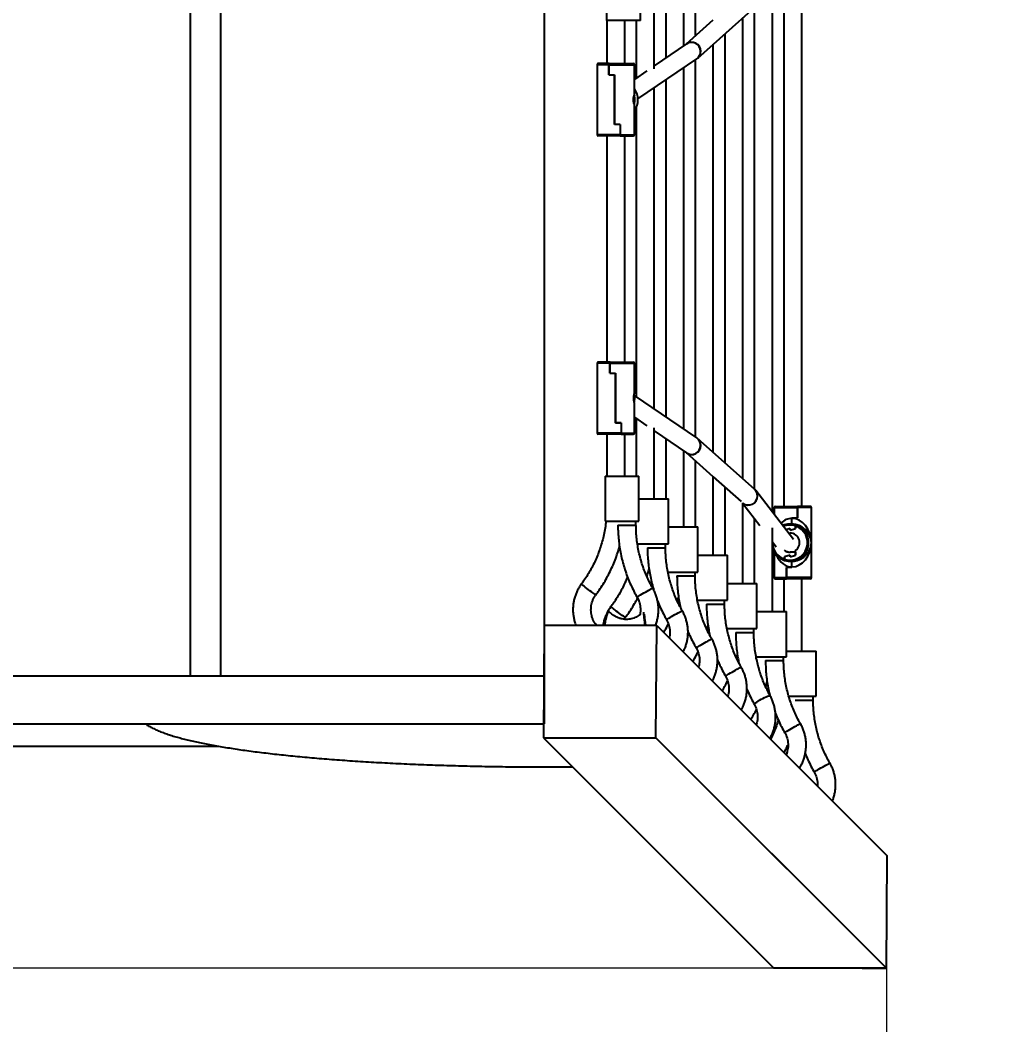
# Model space of a CAD drawing. Header units: millimetres. Extents: x -3745 to 3119, y -2775 to 2243.
# Drawn here: x 852 to 1718, y -583 to 307 of the extents above; entities that cross this region are included whole.
import ezdxf

# ---------------------------------------------------------------- set-up
doc = ezdxf.new("R2010")
doc.units = ezdxf.units.MM
for name, color, linetype in [('DIKOM_ОБЪЕКТ', 7, 'Continuous'), ('DIKOM_РАЗМЕР_ЗОНА', 7, 'Continuous'), ('DIKOM_РАЗМЕР_ОБЪЕКТА', 7, 'Continuous')]:
    doc.layers.add(name, color=color, linetype=linetype)
doc.styles.add('style1', font='arial.ttf', dxfattribs={"width": 0.8})
doc.dimstyles.new('1-50', dxfattribs={"dimtxt": 300, "dimasz": 200, "dimexe": 100, "dimexo": 0, "dimgap": 100, "dimtad": 1, "dimdec": 0, "dimtxsty": 'style1', "dimcen": 0, "dimclrd": 7, "dimclre": 7, "dimadec": 1, "dimazin": 2, "dimtfac": 1, "dimtdec": 0, "dimtmove": 0, "dimatfit": 3, "dimfxl": 0, "dimlwd": 25, "dimlwe": 18, "dimarcsym": 0})

# ---------------------------------------------------------------- blocks, each defined once
blk = doc.blocks.new('*D0')
at = {"layer": 'Defpoints', "color": 0, "transparency": 16777216}
for p in [(1618.86, 742.63), (-1732.28, -532.63), (1618.86, -532.63)]:
    blk.add_point(p, dxfattribs=at)
at = {"layer": 'DIKOM_РАЗМЕР_ОБЪЕКТА', "color": 7, "lineweight": 18, "transparency": 16777216}
for p, q in [((1618.86, 742.63), (-1832.28, 742.63)), ((1618.86, -532.63), (-1832.28, -532.63))]:
    blk.add_line(p, q, dxfattribs=at)
at = {"layer": 'DIKOM_РАЗМЕР_ОБЪЕКТА', "color": 7, "lineweight": 25, "transparency": 16777216}
blk.add_line((-1732.28, 542.63), (-1732.28, -332.63), dxfattribs=at)
at = {"layer": 'DIKOM_РАЗМЕР_ОБЪЕКТА', "color": 7, "transparency": 16777216}
for points in [[(-1765.61, 542.63), (-1698.95, 542.63), (-1732.28, 742.63)], [(-1765.61, -332.63), (-1698.95, -332.63), (-1732.28, -532.63)]]:
    blk.add_solid(points, dxfattribs=at)
at = {"layer": 'DIKOM_РАЗМЕР_ОБЪЕКТА', "color": 0, "transparency": 16777216, "insert": (-1985.55, 105), "char_height": 300, "attachment_point": 5, "rotation": 90, "style": 'style1'}
blk.add_mtext('1300', dxfattribs=at)
blk = doc.blocks.new('*D1')
at = {"layer": 'Defpoints', "color": 0, "transparency": 16777216}
for p in [(-1387.71, -532.63), (1618.86, -532.63), (1618.86, -1022.48)]:
    blk.add_point(p, dxfattribs=at)
at = {"layer": 'DIKOM_РАЗМЕР_ОБЪЕКТА', "color": 7, "lineweight": 18, "transparency": 16777216}
for p, q in [((-1387.71, -532.63), (-1387.71, -1122.48)), ((1618.86, -532.63), (1618.86, -1122.48))]:
    blk.add_line(p, q, dxfattribs=at)
at = {"layer": 'DIKOM_РАЗМЕР_ОБЪЕКТА', "color": 7, "lineweight": 25, "transparency": 16777216}
blk.add_line((-1187.71, -1022.48), (1418.86, -1022.48), dxfattribs=at)
at = {"layer": 'DIKOM_РАЗМЕР_ОБЪЕКТА', "color": 7, "transparency": 16777216}
for points in [[(-1187.71, -989.15), (-1187.71, -1055.82), (-1387.71, -1022.48)], [(1418.86, -989.15), (1418.86, -1055.82), (1618.86, -1022.48)]]:
    blk.add_solid(points, dxfattribs=at)
at = {"layer": 'DIKOM_РАЗМЕР_ОБЪЕКТА', "color": 0, "transparency": 16777216, "insert": (149.98, -769.21), "char_height": 300, "attachment_point": 5, "style": 'style1'}
blk.add_mtext('3000', dxfattribs=at)
blk = doc.blocks.new('*D3')
at = {"layer": 'Defpoints', "color": 0, "transparency": 16777216}
for p in [(1717.59, 2243.39), (-3295.28, -2032.63), (1717.59, -2032.63)]:
    blk.add_point(p, dxfattribs=at)
at = {"layer": 'DIKOM_РАЗМЕР_ЗОНА', "color": 7, "lineweight": 18, "transparency": 16777216}
for p, q in [((1717.59, 2243.39), (-3395.28, 2243.39)), ((1717.59, -2032.63), (-3395.28, -2032.63))]:
    blk.add_line(p, q, dxfattribs=at)
at = {"layer": 'DIKOM_РАЗМЕР_ЗОНА', "color": 7, "lineweight": 25, "transparency": 16777216}
blk.add_line((-3295.28, 2043.39), (-3295.28, -1832.63), dxfattribs=at)
at = {"layer": 'DIKOM_РАЗМЕР_ЗОНА', "color": 7, "transparency": 16777216}
for points in [[(-3328.61, 2043.39), (-3261.95, 2043.39), (-3295.28, 2243.39)], [(-3328.61, -1832.63), (-3261.95, -1832.63), (-3295.28, -2032.63)]]:
    blk.add_solid(points, dxfattribs=at)
at = {"layer": 'DIKOM_РАЗМЕР_ЗОНА', "color": 0, "transparency": 16777216, "insert": (-3548.55, 105.38), "char_height": 300, "attachment_point": 5, "rotation": 90, "style": 'style1'}
blk.add_mtext('4300', dxfattribs=at)

msp = doc.modelspace()

# ---------------------------------------------------------------- linework, layer by layer
at = {"layer": 'DIKOM_ОБЪЕКТ'}
for p, q in [((1002.5, 484), (1002.5, -274)), ((1029.4, -274), (1029.4, 484)), ((1315.95, 484), (1315.95, -274)), ((1315.95, 438.97), (1315.95, -228.97)), ((1439.47, 284.47), (1439.47, 351.72)), ((1449.61, 351.72), (1449.61, 293.08)), ((1371.11, 339.34), (1371.11, 306.72)), ((1401.11, 306.72), (1401.11, 346.72)), ((1517.91, -128.73), (1517.91, 338.73)), ((1528.05, 333.63), (1528.05, -123.64)), ((1544.05, -123.64), (1544.05, 333.63)), ((1413.32, 264.08), (1413.32, 326.72)), ((1423.47, 326.72), (1423.47, 273.58)), ((1451.83, 273.62), (1502.01, 318.36)), ((1501.91, 318.26), (1501.91, -108.26)), ((1401.11, 306.72), (1371.11, 306.72)), ((1371.17, 306.72), (1371.17, 268.68)), ((1387.17, 268.68), (1387.17, 306.72)), ((1397.32, 306.72), (1397.32, 255.77)), ((1465.3, 307.06), (1441.53, 285.87)), ((1491.76, -99.21), (1491.76, 309.21)), ((1475.76, 294.95), (1475.76, -84.95)), ((1441.9, 286.13), (1413.32, 266.67)), ((1465.61, -75.91), (1465.61, 285.91)), ((1362.67, 267.68), (1362.67, 205.68)), ((1373.19, 267.68), (1362.67, 267.68)), ((1373.25, 268.68), (1363.67, 268.68)), ((1373.19, 258.68), (1373.19, 267.68)), ((1373.35, 268.68), (1373.25, 268.68)), ((1373.28, 258.78), (1373.28, 267.68)), ((1373.28, 267.68), (1395.67, 267.68)), ((1373.35, 268.68), (1394.67, 268.68)), ((1395.67, 240.51), (1395.67, 267.68)), ((1398.82, 237.44), (1450.91, 272.9)), ((1449.61, 272.02), (1449.61, -62.02)), ((1450.91, 272.9), (1451.83, 273.62)), ((1373.19, 258.68), (1378.13, 258.68)), ((1373.28, 258.78), (1378.13, 258.78)), ((1373.39, 258.68), (1373.39, 258.78)), ((1378.13, 214.68), (1378.13, 258.78)), ((1378.13, 258.68), (1378.13, 214.58)), ((1406.7, 262.16), (1395.67, 254.65)), ((1439.47, -55.11), (1439.47, 265.11)), ((1423.47, 254.22), (1423.47, -44.22)), ((1413.32, -37.31), (1413.32, 247.31)), ((1395.66, 239.12), (1395.61, 239.86)), ((1395.61, 233.51), (1395.66, 234.25)), ((1395.67, 205.68), (1395.67, 232.83)), ((1397.32, 229.77), (1397.32, -26.42)), ((1383.17, 214.68), (1378.13, 214.68)), ((1383.07, 214.58), (1378.13, 214.58)), ((1378.38, 214.68), (1378.38, 214.58)), ((1378.48, 214.68), (1378.48, 214.58)), ((1383.07, 214.58), (1383.07, 205.68)), ((1383.07, 214.58), (1383.17, 214.58)), ((1383.17, 214.68), (1383.17, 205.68)), ((1383.07, 205.68), (1362.67, 205.68)), ((1383.17, 205.68), (1395.67, 205.68)), ((1383.13, 204.68), (1363.67, 204.68)), ((1371.17, 204.68), (1371.17, 4.34)), ((1383.13, 204.68), (1383.23, 204.68)), ((1383.23, 204.68), (1394.67, 204.68)), ((1387.17, 4.34), (1387.17, 204.68)), ((1362.67, 3.34), (1362.67, -58.66)), ((1374.06, 3.34), (1362.67, 3.34)), ((1374.07, 4.34), (1363.67, 4.34)), ((1374.06, -5.66), (1374.06, 3.34)), ((1374.09, 4.34), (1374.07, 4.34)), ((1374.09, -5.66), (1374.09, 4.34)), ((1374.17, 4.34), (1374.09, 4.34)), ((1374.16, -5.56), (1374.16, 3.34)), ((1374.16, 3.34), (1395.67, 3.34)), ((1374.17, 4.34), (1394.67, 4.34)), ((1395.67, -23.72), (1395.67, 3.34)), ((1374.06, -5.66), (1379.06, -5.66)), ((1374.16, -5.56), (1379.06, -5.56)), ((1379.06, -49.66), (1379.06, -5.56)), ((1379.06, -5.66), (1379.06, -49.76)), ((1395.51, -25.23), (1395.51, -24.49)), ((1450.91, -62.9), (1395.87, -25.43)), ((1395.51, -30.84), (1395.51, -30.1)), ((1395.67, -58.66), (1395.67, -31.65)), ((1384.06, -49.66), (1379.06, -49.66)), ((1383.96, -49.76), (1379.06, -49.76)), ((1379.09, -49.66), (1379.09, -49.76)), ((1379.1, -49.66), (1379.1, -49.76)), ((1383.96, -49.76), (1383.96, -58.66)), ((1383.96, -49.76), (1383.99, -49.76)), ((1384.06, -49.66), (1384.06, -58.66)), ((1395.67, -44.65), (1406.7, -52.16)), ((1397.32, -45.77), (1397.32, -96.72)), ((1383.96, -58.66), (1362.67, -58.66)), ((1383.97, -59.66), (1363.67, -59.66)), ((1371.17, -59.66), (1371.17, -96.72)), ((1383.97, -59.66), (1383.99, -59.66)), ((1383.99, -59.66), (1384.07, -59.66)), ((1384.06, -58.66), (1395.67, -58.66)), ((1384.07, -59.66), (1394.67, -59.66)), ((1387.17, -96.72), (1387.17, -59.66)), ((1413.32, -116.72), (1413.32, -54.08)), ((1413.32, -56.67), (1441.9, -76.13)), ((1423.47, -63.58), (1423.47, -116.72)), ((1451.83, -63.62), (1450.91, -62.9)), ((1502.01, -108.36), (1451.83, -63.62)), ((1439.47, -141.72), (1439.47, -74.47)), ((1441.53, -75.87), (1465.3, -97.06)), ((1449.61, -83.08), (1449.61, -141.72)), ((1369.71, -96.72), (1369.71, -136.72)), ((1369.71, -96.72), (1399.71, -96.72)), ((1399.71, -136.72), (1399.71, -96.72)), ((1465.61, -166.72), (1465.61, -97.34)), ((1465.61, -97.34), (1490.3, -119.35)), ((1475.76, -106.39), (1475.76, -166.72)), ((1536.46, -152.81), (1503.1, -109.52)), ((1399.71, -116.72), (1425.86, -116.72)), ((1425.86, -156.72), (1425.86, -116.72)), ((1491.76, -191.72), (1491.76, -120.5)), ((1491.76, -121.02), (1506.65, -140.34)), ((1520.55, -123.64), (1540.22, -123.64)), ((1540.32, -123.64), (1540.22, -123.64)), ((1551.55, -123.64), (1540.32, -123.64)), ((1519.55, -124.64), (1519.55, -130.87)), ((1519.55, -124.64), (1540.17, -124.64)), ((1540.17, -124.64), (1540.17, -133.54)), ((1540.27, -133.64), (1540.27, -124.64)), ((1552.55, -124.64), (1540.27, -124.64)), ((1552.55, -186.64), (1552.55, -124.64)), ((1369.71, -136.72), (1399.71, -136.72)), ((1381.13, -140.17), (1397.13, -140.17)), ((1397.13, -140.17), (1397.13, -136.72)), ((1425.86, -141.72), (1452, -141.72)), ((1452, -181.72), (1452, -141.72)), ((1501.91, -134.18), (1501.91, -191.72)), ((1534.01, -139.14), (1533.57, -139.14)), ((1534.5, -139.14), (1534.01, -139.14)), ((1534.51, -139.14), (1534.01, -139.14)), ((1534.98, -139.14), (1534.51, -139.14)), ((1534.99, -139.14), (1534.98, -139.14)), ((1535.24, -134.14), (1535.24, -133.54)), ((1535.24, -133.54), (1540.17, -133.54)), ((1535.24, -133.64), (1540.27, -133.64)), ((1535.24, -133.64), (1535.24, -134.14)), ((1535.44, -133.64), (1535.44, -133.54)), ((1535.51, -133.64), (1535.51, -133.54)), ((1538.41, -140.93), (1538.41, -143.17)), ((1538.9, -139.88), (1538.46, -139.88)), ((1538.51, -143.14), (1538.51, -140.96)), ((1538.56, -139.91), (1539, -139.91)), ((1538.9, -139.88), (1538.9, -139.91)), ((1540.27, -133.54), (1540.17, -133.54)), ((1517.91, -216.72), (1517.91, -142.66)), ((1533.52, -143.14), (1529.85, -144.24)), ((1532.09, -147.14), (1533.52, -147.14)), ((1533.52, -144.64), (1533.52, -143.14)), ((1533.52, -144.64), (1538.51, -143.14)), ((1533.52, -144.64), (1538.41, -143.17)), ((1398.31, -156.72), (1425.86, -156.72)), ((1407.28, -160.17), (1423.28, -160.17)), ((1423.28, -160.17), (1423.28, -156.72)), ((1517.91, -154.95), (1521.32, -159.38)), ((1452, -166.72), (1478.13, -166.72)), ((1478.13, -206.72), (1478.13, -166.72)), ((1519.55, -164.32), (1519.55, -186.64)), ((1533.52, -166.64), (1528.52, -168.14)), ((1528.52, -168.14), (1528.52, -170.31)), ((1528.62, -168.14), (1528.52, -168.14)), ((1533.52, -166.64), (1528.62, -168.11)), ((1528.62, -170.34), (1528.62, -168.11)), ((1538.41, -164.14), (1533.52, -164.14)), ((1533.52, -168.14), (1533.52, -166.64)), ((1533.52, -168.14), (1538.51, -166.64)), ((1533.52, -168.14), (1538.41, -166.67)), ((1538.41, -164.14), (1538.41, -166.67)), ((1538.51, -164.14), (1538.41, -164.14)), ((1538.51, -166.64), (1538.51, -162.51)), ((1528.57, -171.36), (1528.68, -171.36)), ((1535.24, -177.64), (1530.29, -177.64)), ((1530.29, -177.64), (1530.29, -186.64)), ((1530.38, -186.64), (1530.38, -177.74)), ((1535.24, -177.74), (1530.38, -177.74)), ((1530.44, -177.64), (1530.44, -177.74)), ((1533.57, -172.14), (1534.01, -172.14)), ((1534.51, -172.14), (1534.01, -172.14)), ((1534.5, -172.14), (1534.01, -172.14)), ((1534.51, -172.14), (1534.98, -172.14)), ((1534.99, -172.14), (1534.98, -172.14)), ((1535.24, -177.64), (1535.24, -177.14)), ((1535.24, -177.14), (1535.24, -177.74)), ((1539.26, -171.43), (1539.26, -171.44)), ((1539.26, -171.44), (1539.73, -171.44)), ((1539.99, -171.36), (1539.5, -171.36)), ((1539.73, -171.36), (1539.73, -171.44)), ((1425.26, -181.72), (1452, -181.72)), ((1433.43, -185.17), (1449.43, -185.17)), ((1449.43, -185.17), (1449.43, -181.72)), ((1519.55, -186.64), (1530.29, -186.64)), ((1552.55, -186.64), (1530.38, -186.64)), ((1478.13, -191.72), (1504.14, -191.72)), ((1504.14, -231.72), (1504.14, -191.72)), ((1520.55, -187.64), (1530.34, -187.64)), ((1528.05, -187.64), (1528.05, -216.72)), ((1530.34, -187.64), (1530.44, -187.64)), ((1551.55, -187.64), (1530.44, -187.64)), ((1544.05, -251.72), (1544.05, -187.64)), ((1433.8, -207.61), (1434.86, -204.06)), ((1416.7, -208.37), (1416.52, -208.84)), ((1451.41, -206.72), (1478.13, -206.72)), ((1459.55, -210.17), (1475.55, -210.17)), ((1475.55, -210.17), (1475.55, -206.72)), ((1504.14, -216.72), (1530.44, -216.72)), ((1530.44, -256.72), (1530.44, -216.72)), ((1315.95, -228.97), (1315.19, -328.59)), ((1415.57, -228.97), (1315.95, -228.97)), ((1404.85, -225.16), (1405.08, -225.38)), ((1414.81, -328.59), (1415.57, -228.97)), ((1415.57, -228.97), (1619.61, -433.01)), ((1459.95, -232.63), (1461, -229.15)), ((1477.61, -231.72), (1504.14, -231.72)), ((1485.44, -235.17), (1501.44, -235.17)), ((1501.44, -235.17), (1501.44, -231.72)), ((1486.16, -257.89), (1486.98, -255.07)), ((1503.36, -256.72), (1530.44, -256.72)), ((1527.87, -260.17), (1527.87, -256.72)), ((1530.44, -251.72), (1556.59, -251.72)), ((1556.59, -291.72), (1556.59, -251.72)), ((1511.87, -260.17), (1527.87, -260.17)), ((1029.4, -274), (729.4, -274)), ((1315.95, -274), (1029.4, -274)), ((1315.95, -274), (1315.95, -316)), ((1511.99, -283.42), (1513.3, -279.06)), ((1532.32, -291.72), (1556.59, -291.72)), ((1554.01, -295.17), (1554.01, -291.72)), ((1538.01, -295.17), (1554.01, -295.17)), ((-1084.05, -316), (1315.95, -316)), ((1315.19, -328.59), (1414.81, -328.59)), ((1315.19, -328.59), (1361.24, -374.63)), ((1315.19, -328.59), (1519.24, -532.63)), ((1414.81, -328.59), (1618.86, -532.63)), ((-795.87, -336), (1027.77, -336)), ((1286.41, -354.14), (1340.75, -354.14)), ((1464.84, -378.61), (1597.27, -511.04)), ((1618.86, -532.63), (1619.61, -433.01)), ((1597.27, -511.04), (1597.45, -511.42)), ((1618.86, -532.63), (1519.24, -532.63)), ((1597.34, -532.63), (1618.86, -532.63))]:
    msp.add_line(p, q, dxfattribs=at)
at = {"layer": 'DIKOM_ОБЪЕКТ', "flags": 128}
for points in [[(1361.67, -201.79), (1361.64, -201.8), (1361.34, -201.69), (1360.76, -201.36), (1359.92, -200.82), (1358.86, -200.11), (1357.63, -199.25), (1356.3, -198.28), (1354.91, -197.26), (1353.54, -196.22), (1352.26, -195.22), (1351.11, -194.31), (1350.16, -193.52), (1349.44, -192.89), (1349, -192.45), (1348.85, -192.23), (1348.86, -192.21)], [(1398.13, -204.01), (1398.18, -203.93), (1398.51, -203.66), (1399.15, -203.21), (1400.07, -202.62), (1401.22, -201.9), (1402.55, -201.1), (1404, -200.25), (1405.5, -199.39), (1406.98, -198.56), (1408.37, -197.79), (1409.61, -197.14), (1410.63, -196.61), (1411.4, -196.25), (1411.86, -196.07), (1412.01, -196.05)], [(1387.82, -221.79), (1387.79, -221.8), (1387.49, -221.69), (1386.9, -221.36), (1386.06, -220.82), (1385.01, -220.11), (1383.78, -219.25), (1382.44, -218.28), (1381.06, -217.26), (1379.69, -216.22), (1378.4, -215.22), (1377.26, -214.31), (1376.3, -213.52), (1375.59, -212.89), (1375.15, -212.45), (1375, -212.23), (1375, -212.21)], [(1424.28, -224.01), (1424.32, -223.93), (1424.66, -223.66), (1425.3, -223.21), (1426.22, -222.62), (1427.37, -221.9), (1428.7, -221.1), (1430.15, -220.25), (1431.65, -219.39), (1433.13, -218.56), (1434.52, -217.79), (1435.76, -217.14), (1436.78, -216.61), (1437.54, -216.25), (1438.01, -216.07), (1438.16, -216.05)], [(1450.43, -249.01), (1450.47, -248.93), (1450.81, -248.66), (1451.45, -248.21), (1452.36, -247.62), (1453.52, -246.9), (1454.85, -246.1), (1456.3, -245.25), (1457.8, -244.39), (1459.28, -243.56), (1460.67, -242.79), (1461.9, -242.14), (1462.93, -241.61), (1463.69, -241.25), (1464.16, -241.07), (1464.31, -241.05)], [(1476.5, -274.01), (1476.52, -273.93), (1476.81, -273.66), (1477.41, -273.21), (1478.3, -272.62), (1479.42, -271.9), (1480.73, -271.1), (1482.17, -270.25), (1483.67, -269.39), (1485.15, -268.56), (1486.56, -267.79), (1487.82, -267.14), (1488.88, -266.61), (1489.68, -266.25), (1490.2, -266.07), (1490.39, -266.06)], [(1501.93, -298.93), (1501.99, -298.66), (1502.36, -298.21), (1503.05, -297.62), (1504, -296.9), (1505.19, -296.1), (1506.55, -295.25), (1508.02, -294.39), (1509.54, -293.56), (1511.02, -292.79), (1512.41, -292.14), (1513.64, -291.61), (1514.64, -291.25), (1515.38, -291.07), (1515.81, -291.07), (1515.91, -291.14)], [(1528.87, -324.01), (1528.91, -323.93), (1529.25, -323.66), (1529.89, -323.21), (1530.8, -322.62), (1531.96, -321.9), (1533.29, -321.1), (1534.74, -320.25), (1536.24, -319.39), (1537.72, -318.56), (1539.11, -317.79), (1540.34, -317.14), (1541.37, -316.61), (1542.13, -316.25), (1542.6, -316.07), (1542.75, -316.05)], [(1555.01, -359.01), (1555.06, -358.93), (1555.39, -358.66), (1556.03, -358.21), (1556.95, -357.62), (1558.1, -356.9), (1559.43, -356.1), (1560.88, -355.25), (1562.38, -354.39), (1563.86, -353.56), (1565.25, -352.79), (1566.49, -352.14), (1567.51, -351.61), (1568.28, -351.25), (1568.75, -351.07), (1568.89, -351.05)]]:
    msp.add_lwpolyline(points, dxfattribs=at)
at = {"layer": 'DIKOM_ОБЪЕКТ'}
for centre, radius, start, end in [((1446.48, 279.57), 8, 1.15607, 126.39588), ((1446.36, 279.48), 8, 1.06774, 123.82048), ((1446.45, 279.44), 7.91, 304.33241, 1.41781), ((1446.55, 279.54), 7.93, 311.70428, 1.36253), ((1363.67, 267.68), 1, 90, 180), ((1394.67, 267.68), 1, 0, 90), ((1382.31, 236.68), 16.53, 323.95026, 36.04974), ((1363.67, 205.68), 1, 180, 270), ((1394.67, 205.68), 1, 270, 0), ((1363.67, 3.34), 1, 90, 180), ((1394.67, 3.34), 1, 0, 90), ((1379.53, -27.66), 16.5, 348.1563, 12.51141), ((1363.67, -58.66), 1, 180, 270), ((1394.67, -58.66), 1, 270, 0), ((1446.47, -69.56), 8.01, 233.65014, 358.79791), ((1446.36, -69.48), 8, 236.17952, 358.93226), ((1446.45, -69.43), 7.91, 358.56791, 55.68187), ((1446.56, -69.54), 7.92, 358.62122, 49.25382), ((1496.65, -114.29), 8.01, 232.30928, 358.80176), ((1496.74, -114.37), 8.01, 231.54907, 358.69139), ((1496.73, -114.27), 7.93, 358.6376, 48.24396), ((1496.81, -114.37), 7.94, 358.66868, 37.87565), ((1520.55, -124.64), 1, 90, 180), ((1551.55, -124.64), 1, 0, 90), ((1533.57, -155.6), 16.46, 72.70447, 113.58457), ((1533.52, -155.6), 15.46, 71.54982, 112.50366), ((1533.51, -155.63), 15.5, 251.63651, 71.15751), ((1533.56, -155.63), 16.5, 252.78808, 72.33631), ((1534.01, -155.6), 16.46, 72.70422, 89.99969), ((1534.01, -155.6), 16.46, 72.33935, 89.99982), ((1509.66, -135.38), 25.61, 351.5746, 2.79093), ((1533.51, -155.64), 8.5, 306.05778, 89.9331), ((1533.54, -155.64), 15.5, 178.10598, 251.13138), ((1533.58, -155.65), 16.49, 198.10272, 252.32207), ((1533.52, -155.65), 8.48, 233.28536, 269.99248), ((1534.01, -155.65), 8.48, 240.85577, 269.99772), ((1534.5, -155.67), 16.46, 270.00049, 287.66014), ((1534.51, -155.67), 16.46, 270.00082, 286.75047), ((1534.98, -155.67), 16.46, 270.00061, 286.75047), ((1534.99, -155.67), 16.46, 270.0007, 287.66014), ((1509.66, -175.89), 25.61, 357.20903, 8.42544), ((1520.55, -186.64), 1, 180, 270), ((1551.55, -186.64), 1, 270, 0)]:
    msp.add_arc(centre, radius, start, end, dxfattribs=at)
for centre, major_axis, ratio, start_param, end_param in [((1379.17, -27.66), (11.73, -11.71), 0.990921, 0.61663, 0.640887), ((1536.05, -155.64), (-1.95, 21.45), 0.763883, 6.21369, 6.863071), ((1536.05, -155.64), (12.12, -11.96), 0.93785, 0.810881, 2.381677), ((1536.05, -155.64), (-1.95, 21.45), 0.763883, 4.642894, 6.21369), ((1536.05, -155.64), (12.12, 11.96), 0.93785, 3.901508, 5.472305), ((1536.05, -155.64), (1.95, 21.45), 0.763883, 3.211088, 4.781884), ((1536.05, -155.64), (1.95, 21.45), 0.763883, 2.198757, 3.211088)]:
    msp.add_ellipse(centre, major_axis=major_axis, ratio=ratio, start_param=start_param, end_param=end_param, dxfattribs=at)
for points, knots in [([(1373.25, 268.68), (1373.25, 268.68), (1373.23, 268.66), (1373.22, 268.52), (1373.2, 268.31), (1373.19, 268.05), (1373.19, 267.82), (1373.19, 267.7), (1373.19, 267.68)], [0, 0, 0, 0, 0.1827278, 0.414872, 0.5691942, 0.7738961, 0.9788209, 1, 1, 1, 1]), ([(1373.35, 268.68), (1373.35, 268.68), (1373.34, 268.68), (1373.33, 268.63), (1373.31, 268.43), (1373.29, 268.18), (1373.29, 267.92), (1373.29, 267.77), (1373.28, 267.68)], [0, 0, 0, 0, 0.0260637, 0.2582805, 0.4882367, 0.7092735, 0.8434695, 1, 1, 1, 1]), ([(1395.61, 233.51), (1395.62, 233.48), (1395.65, 233.18), (1395.69, 232.8), (1395.65, 232.62), (1395.52, 232.83), (1395.3, 233.47), (1395.07, 234.47), (1394.91, 235.73), (1394.88, 237.09), (1394.99, 238.39), (1395.2, 239.5), (1395.43, 240.31), (1395.61, 240.72), (1395.69, 240.68), (1395.66, 240.3), (1395.62, 239.96), (1395.61, 239.86)], [0, 0, 0, 0, 0.009117, 0.085711, 0.147077, 0.221379, 0.29564, 0.371194, 0.447778, 0.522898, 0.596331, 0.670484, 0.746613, 0.822959, 0.897444, 0.970931, 1, 1, 1, 1]), ([(1395.66, 239.12), (1395.73, 238.73), (1395.86, 237.96), (1395.91, 236.6), (1395.84, 235.3), (1395.72, 234.59), (1395.66, 234.25)], [0, 0, 0, 0, 0.260388, 0.517516, 0.7684, 1, 1, 1, 1]), ([(1383.13, 204.68), (1383.13, 204.68), (1383.12, 204.69), (1383.11, 204.74), (1383.09, 204.94), (1383.07, 205.19), (1383.07, 205.44), (1383.07, 205.6), (1383.07, 205.68)], [0, 0, 0, 0, 0.0260618, 0.2584067, 0.4882199, 0.7092405, 0.8434856, 1, 1, 1, 1]), ([(1383.23, 204.68), (1383.23, 204.69), (1383.21, 204.71), (1383.2, 204.85), (1383.18, 205.06), (1383.17, 205.32), (1383.17, 205.55), (1383.17, 205.67), (1383.17, 205.68)], [0, 0, 0, 0, 0.182588, 0.414876, 0.569204, 0.773919, 0.978817, 1, 1, 1, 1]), ([(1374.07, 4.34), (1374.07, 4.33), (1374.07, 4.31), (1374.07, 4.18), (1374.06, 3.96), (1374.06, 3.7), (1374.06, 3.47), (1374.06, 3.35), (1374.06, 3.34)], [0, 0, 0, 0, 0.182668, 0.414971, 0.569239, 0.773914, 0.978818, 1, 1, 1, 1]), ([(1374.17, 4.34), (1374.17, 4.34), (1374.17, 4.34), (1374.17, 4.28), (1374.16, 4.09), (1374.16, 3.83), (1374.16, 3.58), (1374.16, 3.42), (1374.16, 3.34)], [0, 0, 0, 0, 0.026014, 0.258246, 0.488141, 0.709217, 0.843442, 1, 1, 1, 1]), ([(1395.67, -31.65), (1395.67, -31.65), (1395.68, -31.72), (1395.62, -31.49), (1395.48, -30.88), (1395.29, -29.87), (1395.16, -28.61), (1395.14, -27.25), (1395.23, -25.96), (1395.4, -24.85), (1395.57, -24.05), (1395.67, -23.65), (1395.66, -23.7), (1395.66, -23.72)], [0, 0, 0, 0, 0.009112, 0.112461, 0.215737, 0.320832, 0.427356, 0.531843, 0.633981, 0.73711, 0.843004, 0.949202, 1, 1, 1, 1]), ([(1395.51, -25.23), (1395.57, -25.61), (1395.67, -26.38), (1395.72, -27.75), (1395.66, -29.05), (1395.56, -29.76), (1395.51, -30.1)], [0, 0, 0, 0, 0.260383, 0.517512, 0.7684, 1, 1, 1, 1]), ([(1383.97, -59.66), (1383.97, -59.66), (1383.97, -59.66), (1383.97, -59.6), (1383.96, -59.41), (1383.96, -59.16), (1383.96, -58.9), (1383.96, -58.75), (1383.96, -58.66)], [0, 0, 0, 0, 0.026159, 0.258361, 0.48823, 0.709274, 0.843482, 1, 1, 1, 1]), ([(1384.07, -59.66), (1384.07, -59.65), (1384.07, -59.64), (1384.07, -59.5), (1384.06, -59.29), (1384.06, -59.03), (1384.06, -58.79), (1384.06, -58.67), (1384.06, -58.66)], [0, 0, 0, 0, 0.182529, 0.414842, 0.569223, 0.773902, 0.97882, 1, 1, 1, 1]), ([(1503.1, -109.52), (1502.8, -109.17), (1502.45, -108.75), (1502.07, -108.41), (1502.01, -108.36)], [0, 0, 0, 0, 0.8455037, 1, 1, 1, 1]), ([(1540.17, -124.64), (1540.17, -124.54), (1540.17, -124.33), (1540.18, -124.05), (1540.19, -123.82), (1540.21, -123.66), (1540.22, -123.64), (1540.22, -123.64)], [0, 0, 0, 0, 0.181262, 0.381669, 0.586704, 0.800316, 1, 1, 1, 1]), ([(1540.27, -124.64), (1540.27, -124.62), (1540.27, -124.51), (1540.28, -124.28), (1540.28, -124), (1540.3, -123.78), (1540.31, -123.65), (1540.32, -123.64), (1540.32, -123.64)], [0, 0, 0, 0, 0.021115, 0.221045, 0.42138, 0.627512, 0.843082, 1, 1, 1, 1]), ([(1370.52, -136.72), (1370.42, -137.77), (1370.12, -140.8), (1369.28, -145.76), (1368.04, -151.57), (1366.48, -157.31), (1364.63, -162.96), (1362.47, -168.5), (1360.03, -173.92), (1357.3, -179.21), (1354.29, -184.33), (1351.46, -188.66), (1349.57, -191.23), (1348.86, -192.21)], [0, 0, 0, 0, 0.052656, 0.151214, 0.249772, 0.348331, 0.44689, 0.545451, 0.644013, 0.742577, 0.841142, 0.939709, 1, 1, 1, 1]), ([(1381.13, -140.17), (1381.14, -141.32), (1381.17, -144.59), (1381.46, -149.98), (1382.1, -156.3), (1383.05, -162.59), (1384.32, -168.83), (1385.89, -174.99), (1387.77, -181.07), (1389.94, -187.05), (1392.41, -192.9), (1395.12, -198.58), (1397.14, -202.22), (1398.13, -204.01)], [0, 0, 0, 0, 0.051682, 0.146825, 0.241974, 0.337123, 0.432272, 0.52742, 0.622568, 0.717715, 0.812861, 0.908006, 1, 1, 1, 1]), ([(1412.01, -196.05), (1411.52, -195.18), (1410.05, -192.57), (1407.82, -188.13), (1405.43, -182.69), (1403.33, -177.12), (1401.52, -171.46), (1400.02, -165.7), (1398.82, -159.87), (1397.93, -153.99), (1397.36, -148.07), (1397.15, -143.45), (1397.14, -140.82), (1397.13, -140.17)], [0, 0, 0, 0, 0.051682, 0.153331, 0.254987, 0.356641, 0.458294, 0.559945, 0.661595, 0.763244, 0.864891, 0.966538, 1, 1, 1, 1]), ([(1538.41, -140.93), (1538.41, -140.83), (1538.41, -140.61), (1538.42, -140.29), (1538.43, -140.03), (1538.45, -139.9), (1538.46, -139.89), (1538.46, -139.88)], [0, 0, 0, 0, 0.187184, 0.418697, 0.642915, 0.856446, 1, 1, 1, 1]), ([(1538.51, -140.96), (1538.51, -140.88), (1538.51, -140.68), (1538.52, -140.37), (1538.53, -140.12), (1538.54, -139.97), (1538.55, -139.92), (1538.56, -139.91), (1538.56, -139.91)], [0, 0, 0, 0, 0.153137, 0.385818, 0.61183, 0.753396, 0.9537, 1, 1, 1, 1]), ([(1361.67, -201.79), (1362.35, -200.86), (1364.29, -198.23), (1367.28, -193.74), (1370.55, -188.3), (1373.54, -182.69), (1376.26, -176.94), (1378.68, -171.06), (1380.82, -165.11), (1381.99, -161.07), (1382.57, -159.06)], [0, 0, 0, 0, 0.0721675, 0.2049921, 0.3378276, 0.470665, 0.6035044, 0.7363457, 0.8691891, 1, 1, 1, 1]), ([(1407.28, -160.17), (1407.29, -161.32), (1407.32, -164.59), (1407.61, -169.98), (1408.25, -176.3), (1409.2, -182.59), (1410.48, -188.82), (1411.73, -193.91), (1412.67, -196.89), (1412.97, -197.84)], [0, 0, 0, 0, 0.090314, 0.256572, 0.422844, 0.589114, 0.755384, 0.921653, 1, 1, 1, 1]), ([(1438.16, -216.05), (1437.67, -215.18), (1436.2, -212.57), (1433.97, -208.13), (1431.58, -202.69), (1429.47, -197.12), (1427.67, -191.46), (1426.17, -185.7), (1424.97, -179.87), (1424.08, -173.99), (1423.51, -168.07), (1423.3, -163.45), (1423.28, -160.82), (1423.28, -160.17)], [0, 0, 0, 0, 0.051682, 0.153331, 0.254987, 0.356641, 0.458294, 0.559945, 0.661594, 0.763243, 0.864891, 0.966538, 1, 1, 1, 1]), ([(1528.52, -170.31), (1528.52, -170.39), (1528.53, -170.6), (1528.53, -170.91), (1528.54, -171.15), (1528.56, -171.3), (1528.57, -171.36), (1528.57, -171.36), (1528.57, -171.36)], [0, 0, 0, 0, 0.153144, 0.385816, 0.611828, 0.753399, 0.953718, 1, 1, 1, 1]), ([(1528.62, -170.34), (1528.62, -170.44), (1528.63, -170.67), (1528.63, -170.98), (1528.65, -171.24), (1528.66, -171.37), (1528.67, -171.39), (1528.67, -171.39)], [0, 0, 0, 0, 0.187194, 0.418681, 0.642914, 0.856443, 1, 1, 1, 1]), ([(1389.58, -185.89), (1389.25, -186.76), (1388.21, -189.48), (1386.16, -193.92), (1383.45, -199.21), (1380.44, -204.33), (1377.6, -208.66), (1375.72, -211.23), (1375, -212.21)], [0, 0, 0, 0, 0.0920663, 0.2889381, 0.4858122, 0.6826901, 0.8795713, 1, 1, 1, 1]), ([(1406.74, -185.54), (1406.8, -185.38), (1407.56, -183.25), (1408.16, -181.08), (1408.72, -179.06)], [0, 0, 0, 0, 0.075834, 1, 1, 1, 1]), ([(1433.43, -185.17), (1433.44, -186.32), (1433.46, -189.59), (1433.75, -194.98), (1434.4, -201.3), (1435.29, -207.34), (1436.12, -211.23), (1436.51, -213.05)], [0, 0, 0, 0, 0.1229057, 0.3491644, 0.5754386, 0.8017133, 1, 1, 1, 1]), ([(1464.31, -241.05), (1463.81, -240.18), (1462.35, -237.57), (1460.12, -233.13), (1457.72, -227.69), (1455.62, -222.12), (1453.81, -216.46), (1452.31, -210.7), (1451.12, -204.87), (1450.23, -198.99), (1449.66, -193.07), (1449.45, -188.45), (1449.43, -185.82), (1449.43, -185.17)], [0, 0, 0, 0, 0.051682, 0.153331, 0.254987, 0.356641, 0.458294, 0.559945, 0.661595, 0.763243, 0.864891, 0.966538, 1, 1, 1, 1]), ([(1530.29, -186.64), (1530.29, -186.65), (1530.29, -186.77), (1530.29, -186.99), (1530.3, -187.27), (1530.31, -187.49), (1530.32, -187.62), (1530.33, -187.63), (1530.34, -187.64)], [0, 0, 0, 0, 0.021115, 0.221046, 0.421381, 0.627514, 0.843101, 1, 1, 1, 1]), ([(1530.38, -186.64), (1530.38, -186.73), (1530.38, -186.94), (1530.39, -187.22), (1530.4, -187.46), (1530.42, -187.61), (1530.43, -187.63), (1530.44, -187.64)], [0, 0, 0, 0, 0.181258, 0.381656, 0.586716, 0.800319, 1, 1, 1, 1]), ([(1348.86, -192.21), (1348.46, -192.76), (1347.38, -194.25), (1345.84, -196.83), (1344.33, -199.94), (1343.11, -203.19), (1342.18, -206.53), (1341.57, -209.95), (1341.27, -213.41), (1341.28, -216.88), (1341.61, -220.33), (1342.26, -223.74), (1343.04, -226.63), (1343.73, -228.34), (1343.98, -228.97)], [0, 0, 0, 0, 0.052867, 0.142272, 0.231702, 0.32114, 0.410584, 0.500034, 0.589489, 0.678948, 0.768409, 0.857869, 0.94733, 1, 1, 1, 1]), ([(1362.31, -228.97), (1361.96, -228.55), (1361.06, -227.45), (1359.87, -225.47), (1358.76, -223.08), (1357.95, -220.57), (1357.43, -217.98), (1357.24, -215.34), (1357.35, -212.71), (1357.78, -210.1), (1358.52, -207.57), (1359.55, -205.14), (1360.64, -203.22), (1361.41, -202.15), (1361.67, -201.79)], [0, 0, 0, 0, 0.055849, 0.145764, 0.235649, 0.32551, 0.41535, 0.505174, 0.594989, 0.684801, 0.774616, 0.864441, 0.954283, 1, 1, 1, 1]), ([(1398.13, -204.01), (1398.32, -204.36), (1398.94, -205.47), (1399.79, -207.46), (1400.54, -209.99), (1400.98, -212.59), (1401.1, -215.22), (1400.97, -217.57), (1400.67, -219), (1400.54, -219.58)], [0, 0, 0, 0, 0.07371, 0.237193, 0.400721, 0.564214, 0.727681, 0.891134, 1, 1, 1, 1]), ([(1414.38, -228.97), (1414.48, -228.72), (1415.04, -227.42), (1415.78, -224.94), (1416.55, -221.56), (1416.98, -218.12), (1417.11, -214.65), (1416.92, -211.19), (1416.42, -207.75), (1415.6, -204.38), (1414.48, -201.1), (1413.26, -198.32), (1412.36, -196.68), (1412.01, -196.05)], [0, 0, 0, 0, 0.023263, 0.124769, 0.226283, 0.327803, 0.429328, 0.530855, 0.632384, 0.733913, 0.83544, 0.936963, 1, 1, 1, 1]), ([(1375, -212.21), (1374.6, -212.76), (1373.53, -214.25), (1371.99, -216.83), (1370.47, -219.94), (1369.26, -223.19), (1368.4, -226.21), (1368.08, -228.16), (1367.95, -228.97)], [0, 0, 0, 0, 0.111512, 0.3001, 0.488739, 0.677394, 0.866063, 1, 1, 1, 1]), ([(1387.82, -221.79), (1388.5, -220.86), (1390.44, -218.23), (1393.42, -213.74), (1396.31, -208.98), (1397.91, -205.93), (1398.53, -204.75)], [0, 0, 0, 0, 0.171296, 0.486569, 0.801868, 1, 1, 1, 1]), ([(1416.26, -207.32), (1417.02, -209.18), (1418.59, -213), (1421.27, -218.58), (1423.29, -222.22), (1424.28, -224.01)], [0, 0, 0, 0, 0.325793, 0.668572, 1, 1, 1, 1]), ([(1459.55, -210.17), (1459.56, -211.32), (1459.58, -214.59), (1459.87, -219.98), (1460.52, -226.3), (1461.4, -232.3), (1462.22, -236.15), (1462.6, -237.93)], [0, 0, 0, 0, 0.123386, 0.350584, 0.577797, 0.80501, 1, 1, 1, 1]), ([(1490.39, -266.06), (1489.9, -265.18), (1488.44, -262.58), (1486.21, -258.14), (1483.82, -252.7), (1481.73, -247.13), (1479.93, -241.47), (1478.43, -235.71), (1477.23, -229.89), (1476.35, -224), (1475.78, -218.08), (1475.57, -213.46), (1475.55, -210.82), (1475.55, -210.17)], [0, 0, 0, 0, 0.0516801, 0.1533091, 0.254944, 0.3565763, 0.4582056, 0.5598328, 0.6614574, 0.7630799, 0.8647013, 0.9663215, 1, 1, 1, 1]), ([(1372.84, -216.62), (1372.83, -216.61), (1372.76, -216.49), (1372.51, -216.83), (1372.13, -217.45), (1371.65, -218.62), (1371.13, -220.23), (1370.58, -222.23), (1370.17, -223.92), (1369.94, -224.95), (1369.89, -225.16)], [0, 0, 0, 0, 0.016045, 0.165031, 0.317396, 0.48345, 0.65533, 0.805094, 0.96071, 1, 1, 1, 1]), ([(1401.14, -219.13), (1400.77, -219.42), (1399.24, -220.6), (1396.18, -222.19), (1392.63, -223.35), (1389.6, -223.73), (1387.19, -223.71), (1384.67, -223.33), (1382.04, -222.54), (1379.31, -221.31), (1376.5, -219.57), (1374.32, -217.95), (1373.16, -216.83), (1372.89, -216.57)], [0, 0, 0, 0, 0.045433, 0.185155, 0.327988, 0.401816, 0.478448, 0.559301, 0.646136, 0.74099, 0.846079, 0.963724, 1, 1, 1, 1]), ([(1386.66, -223.57), (1386.79, -223.34), (1387.13, -222.72), (1387.55, -222.15), (1387.82, -221.79)], [0, 0, 0, 0, 0.370688, 1, 1, 1, 1]), ([(1404.85, -225.16), (1404.79, -224.74), (1404.56, -223.11), (1404.33, -221.11), (1404.19, -219.33), (1404.14, -218.18), (1404.14, -217.47), (1404.17, -217.27), (1404.18, -217.24)], [0, 0, 0, 0, 0.1083004, 0.4197635, 0.5932204, 0.7706852, 0.9661112, 1, 1, 1, 1]), ([(1404.47, -219.05), (1404.47, -219.06), (1404.45, -219.29), (1404.49, -220.13), (1404.61, -221.77), (1404.84, -223.67), (1405.04, -225.05), (1405.08, -225.38)], [0, 0, 0, 0, 0.012713, 0.264046, 0.524648, 0.888478, 1, 1, 1, 1]), ([(1438.98, -252.37), (1439.15, -252.06), (1439.87, -250.73), (1440.87, -248.25), (1441.94, -244.95), (1442.69, -241.56), (1443.13, -238.12), (1443.26, -234.65), (1443.07, -231.19), (1442.56, -227.75), (1441.75, -224.38), (1440.63, -221.1), (1439.41, -218.32), (1438.51, -216.68), (1438.16, -216.05)], [0, 0, 0, 0, 0.028396, 0.119857, 0.211324, 0.302799, 0.394279, 0.485763, 0.57725, 0.668738, 0.760226, 0.851713, 0.943196, 1, 1, 1, 1]), ([(1369.89, -225.16), (1369.76, -225.8), (1369.52, -227.03), (1369.43, -228.34), (1369.39, -228.97)], [0, 0, 0, 0, 0.524145, 1, 1, 1, 1]), ([(1405.18, -228.97), (1405.15, -228.36), (1405.09, -227.05), (1404.93, -225.82), (1404.85, -225.16)], [0, 0, 0, 0, 0.458551, 1, 1, 1, 1]), ([(1405.08, -225.38), (1405.09, -225.46), (1405.15, -225.85), (1405.28, -226.88), (1405.4, -228.02), (1405.42, -228.82), (1405.42, -228.97)], [0, 0, 0, 0, 0.069104, 0.345936, 0.884262, 1, 1, 1, 1]), ([(1421.7, -235.1), (1422.07, -234.49), (1423.53, -232.07), (1424.92, -229.52), (1425.85, -227.53), (1425.88, -227.47)], [0, 0, 0, 0, 0.244729, 0.974903, 1, 1, 1, 1]), ([(1424.28, -224.01), (1424.47, -224.36), (1425.09, -225.47), (1425.93, -227.46), (1426.68, -229.99), (1427.13, -232.59), (1427.25, -235.22), (1427.1, -237.72), (1426.76, -239.29), (1426.61, -240.01)], [0, 0, 0, 0, 0.071757, 0.230913, 0.390112, 0.549276, 0.708414, 0.867541, 1, 1, 1, 1]), ([(1443.18, -234.15), (1443.69, -235.4), (1445.01, -238.61), (1447.42, -243.58), (1449.44, -247.22), (1450.43, -249.01)], [0, 0, 0, 0, 0.244701, 0.62871, 1, 1, 1, 1]), ([(1485.44, -235.17), (1485.45, -236.32), (1485.47, -239.59), (1485.75, -244.97), (1486.38, -251.31), (1487.2, -257.01), (1487.93, -260.57), (1488.24, -262.06)], [0, 0, 0, 0, 0.127264, 0.362136, 0.597027, 0.831916, 1, 1, 1, 1]), ([(1515.91, -291.14), (1515.43, -290.26), (1514.01, -287.66), (1511.84, -283.22), (1509.52, -277.78), (1507.48, -272.23), (1505.72, -266.57), (1504.26, -260.82), (1503.09, -255), (1502.23, -249.12), (1501.67, -243.2), (1501.46, -238.55), (1501.44, -235.87), (1501.44, -235.17)], [0, 0, 0, 0, 0.051669, 0.153097, 0.254524, 0.355938, 0.45734, 0.558731, 0.660113, 0.761488, 0.862857, 0.96422, 1, 1, 1, 1]), ([(1450.43, -249.01), (1450.62, -249.36), (1451.23, -250.47), (1452.08, -252.46), (1452.83, -254.99), (1453.27, -257.59), (1453.41, -260.23), (1453.2, -262.85), (1452.9, -264.77), (1452.57, -265.76), (1452.52, -265.92)], [0, 0, 0, 0, 0.067887, 0.218458, 0.369071, 0.519652, 0.670207, 0.820752, 0.971293, 1, 1, 1, 1]), ([(1464.72, -278.12), (1465.03, -277.56), (1465.9, -275.99), (1467.02, -273.25), (1468.09, -269.95), (1468.84, -266.56), (1469.28, -263.12), (1469.4, -259.65), (1469.21, -256.19), (1468.71, -252.75), (1467.9, -249.38), (1466.78, -246.1), (1465.56, -243.32), (1464.65, -241.68), (1464.31, -241.05)], [0, 0, 0, 0, 0.049662, 0.139121, 0.228587, 0.318059, 0.407537, 0.497019, 0.586503, 0.675989, 0.765475, 0.854959, 0.94444, 1, 1, 1, 1]), ([(1447.44, -260.84), (1447.96, -259.98), (1449.58, -257.32), (1451.1, -254.52), (1452.02, -252.56), (1452.04, -252.51)], [0, 0, 0, 0, 0.315941, 0.983187, 1, 1, 1, 1]), ([(1469.33, -259.29), (1469.82, -260.49), (1471.12, -263.65), (1473.5, -268.58), (1475.51, -272.22), (1476.5, -274.01)], [0, 0, 0, 0, 0.23817, 0.625916, 1, 1, 1, 1]), ([(1490.43, -303.82), (1490.87, -303.02), (1491.87, -301.22), (1493.1, -298.23), (1494.16, -294.93), (1494.91, -291.54), (1495.35, -288.1), (1495.47, -284.63), (1495.28, -281.16), (1494.77, -277.73), (1493.96, -274.35), (1492.84, -271.07), (1491.63, -268.31), (1490.73, -266.68), (1490.39, -266.06)], [0, 0, 0, 0, 0.0694129, 0.1570914, 0.2447825, 0.3324839, 0.4201933, 0.5079099, 0.5956317, 0.6833551, 0.7710775, 0.8587977, 0.9465125, 1, 1, 1, 1]), ([(1511.87, -260.17), (1511.88, -261.32), (1511.9, -264.59), (1512.19, -269.98), (1512.83, -276.31), (1513.8, -282.59), (1514.7, -287.29), (1515.37, -289.86), (1515.5, -290.38)], [0, 0, 0, 0, 0.113219, 0.321641, 0.53008, 0.738518, 0.946956, 1, 1, 1, 1]), ([(1542.75, -316.05), (1542.25, -315.18), (1540.79, -312.57), (1538.56, -308.13), (1536.16, -302.69), (1534.06, -297.12), (1532.26, -291.46), (1530.75, -285.7), (1529.56, -279.87), (1528.67, -273.99), (1528.1, -268.07), (1527.89, -263.45), (1527.87, -260.82), (1527.87, -260.17)], [0, 0, 0, 0, 0.051682, 0.153331, 0.254987, 0.356641, 0.458294, 0.559945, 0.661595, 0.763243, 0.864891, 0.966538, 1, 1, 1, 1]), ([(1476.5, -274.01), (1476.69, -274.35), (1477.3, -275.46), (1478.15, -277.45), (1478.9, -279.98), (1479.34, -282.58), (1479.47, -285.21), (1479.28, -287.84), (1478.9, -290.03), (1478.48, -291.3), (1478.33, -291.73)], [0, 0, 0, 0, 0.064743, 0.208196, 0.35167, 0.495094, 0.638479, 0.781845, 0.925206, 1, 1, 1, 1]), ([(1473.45, -286.84), (1474.17, -285.63), (1475.89, -282.75), (1477.4, -279.75), (1478.26, -278.02)], [0, 0, 0, 0, 0.42296, 1, 1, 1, 1]), ([(1495.39, -285.3), (1495.75, -286.17), (1496.89, -289.01), (1499.05, -293.57), (1500.99, -297.17), (1501.93, -298.93)], [0, 0, 0, 0, 0.1868885, 0.6050907, 1, 1, 1, 1]), ([(1515.75, -329.14), (1516.27, -328.17), (1517.34, -326.19), (1518.6, -323.02), (1519.62, -319.7), (1520.33, -316.31), (1520.74, -312.86), (1520.84, -309.38), (1520.63, -305.91), (1520.11, -302.47), (1519.29, -299.1), (1518.17, -295.81), (1517.01, -293.17), (1516.19, -291.65), (1515.91, -291.14)], [0, 0, 0, 0, 0.083507, 0.17065, 0.257847, 0.34509, 0.432373, 0.519685, 0.607019, 0.694361, 0.781703, 0.869032, 0.956338, 1, 1, 1, 1]), ([(1501.93, -298.93), (1502.12, -299.27), (1502.72, -300.38), (1503.54, -302.36), (1504.27, -304.87), (1504.7, -307.46), (1504.85, -310.08), (1504.68, -312.7), (1504.29, -315.04), (1503.84, -316.46), (1503.65, -317.05)], [0, 0, 0, 0, 0.06374, 0.203583, 0.343306, 0.482824, 0.622198, 0.761493, 0.900761, 1, 1, 1, 1]), ([(1568.89, -351.05), (1568.4, -350.18), (1566.94, -347.57), (1564.71, -343.13), (1562.31, -337.69), (1560.21, -332.12), (1558.4, -326.46), (1556.9, -320.7), (1555.7, -314.87), (1554.81, -308.99), (1554.24, -303.07), (1554.03, -298.45), (1554.02, -295.82), (1554.01, -295.17)], [0, 0, 0, 0, 0.051682, 0.153331, 0.254987, 0.356641, 0.458294, 0.559945, 0.661595, 0.763243, 0.864891, 0.966538, 1, 1, 1, 1]), ([(1498.85, -312.25), (1499.66, -310.93), (1501.42, -308.07), (1502.97, -305.08), (1503.8, -303.46)], [0, 0, 0, 0, 0.459576, 1, 1, 1, 1]), ([(1520.63, -306.78), (1520.66, -306.86), (1521.41, -308.94), (1523.16, -312.9), (1525.85, -318.58), (1527.87, -322.22), (1528.87, -324.01)], [0, 0, 0, 0, 0.013691, 0.346133, 0.678573, 1, 1, 1, 1]), ([(962.52, -316), (962.64, -316.09), (963.68, -316.87), (965.86, -318.18), (969.21, -320.02), (973.03, -321.81), (977.2, -323.51), (981.6, -325.1), (986.18, -326.59), (990.94, -328), (995.91, -329.34), (1001.09, -330.62), (1006.5, -331.87), (1012.13, -333.07), (1018, -334.23), (1024.11, -335.37), (1030.44, -336.47), (1037.01, -337.54), (1043.8, -338.57), (1050.82, -339.58), (1058.06, -340.56), (1065.52, -341.51), (1073.19, -342.42), (1081.07, -343.31), (1089.14, -344.17), (1097.42, -344.99), (1105.88, -345.78), (1114.52, -346.54), (1123.33, -347.27), (1132.31, -347.96), (1141.46, -348.62), (1150.75, -349.25), (1160.19, -349.84), (1169.77, -350.4), (1179.47, -350.92), (1189.29, -351.4), (1199.23, -351.85), (1209.26, -352.26), (1219.4, -352.64), (1229.61, -352.97), (1239.91, -353.27), (1250.27, -353.54), (1260.69, -353.76), (1271.15, -353.95), (1279.74, -354.07), (1284.83, -354.13), (1286.41, -354.14)], [0, 0, 0, 0, 0.0030117, 0.0251162, 0.050123, 0.0771644, 0.1043522, 0.1307402, 0.1563539, 0.1813641, 0.2059226, 0.2301413, 0.2540995, 0.2778556, 0.3014519, 0.3249203, 0.3482849, 0.3715643, 0.3947731, 0.4179228, 0.4410225, 0.4640801, 0.4871013, 0.5100915, 0.5330547, 0.5559944, 0.5789138, 0.6018152, 0.6247011, 0.6475731, 0.6704329, 0.6932817, 0.7161209, 0.7389518, 0.7617752, 0.7845918, 0.8074025, 0.8302079, 0.8530087, 0.8758055, 0.8985989, 0.9213891, 0.9441769, 0.9669623, 0.9897461, 1, 1, 1, 1]), ([(1523.15, -312.8), (1522.61, -314.52), (1521.46, -318.13), (1519.33, -323.49), (1517.62, -327.44), (1516.55, -329.5), (1516.4, -329.79)], [0, 0, 0, 0, 0.295904, 0.620483, 0.945066, 1, 1, 1, 1]), ([(1541.9, -355.3), (1542.08, -355.02), (1542.91, -353.8), (1544.11, -351.44), (1545.47, -348.26), (1546.52, -344.95), (1547.28, -341.56), (1547.72, -338.12), (1547.84, -334.65), (1547.65, -331.19), (1547.15, -327.75), (1546.34, -324.38), (1545.22, -321.1), (1544, -318.32), (1543.09, -316.68), (1542.75, -316.05)], [0, 0, 0, 0, 0.023741, 0.107726, 0.19172, 0.27572, 0.359726, 0.443736, 0.527751, 0.611768, 0.695787, 0.779805, 0.863821, 0.947835, 1, 1, 1, 1]), ([(1528.87, -324.01), (1529.06, -324.36), (1529.67, -325.47), (1530.52, -327.46), (1531.27, -329.99), (1531.71, -332.59), (1531.84, -335.23), (1531.66, -337.86), (1531.15, -340.45), (1530.61, -342.33), (1530.16, -343.3), (1530.08, -343.47)], [0, 0, 0, 0, 0.058784, 0.189165, 0.319582, 0.449969, 0.580338, 0.710694, 0.841048, 0.97141, 1, 1, 1, 1]), ([(1528.25, -341.65), (1528.98, -340.33), (1530.23, -338.06), (1531.31, -335.71), (1531.77, -334.72)], [0, 0, 0, 0, 0.580958, 1, 1, 1, 1]), ([(1547.03, -342.42), (1547.78, -344.25), (1549.34, -348.04), (1552, -353.58), (1554.02, -357.22), (1555.01, -359.01)], [0, 0, 0, 0, 0.321814, 0.666618, 1, 1, 1, 1]), ([(1571.05, -384.45), (1571.23, -384.05), (1571.87, -382.58), (1572.66, -379.94), (1573.43, -376.56), (1573.86, -373.12), (1573.99, -369.65), (1573.8, -366.19), (1573.3, -362.75), (1572.48, -359.38), (1571.37, -356.1), (1570.14, -353.32), (1569.24, -351.68), (1568.89, -351.05)], [0, 0, 0, 0, 0.0380524, 0.1380221, 0.2379992, 0.3379815, 0.4379686, 0.537959, 0.6379506, 0.7379422, 0.8379312, 0.937917, 1, 1, 1, 1]), ([(1555.01, -359.01), (1555.21, -359.36), (1555.82, -360.47), (1556.66, -362.46), (1557.42, -364.99), (1557.85, -367.59), (1558, -369.7), (1557.89, -370.92), (1557.87, -371.26)], [0, 0, 0, 0, 0.093049, 0.299422, 0.505855, 0.712241, 0.918597, 1, 1, 1, 1])]:
    msp.add_open_spline(points, degree=3, knots=knots, dxfattribs=at)

# ---------------------------------------------------------------- dimensions: what is measured, and where the dimension line sits
at = {"layer": 'DIKOM_РАЗМЕР_ЗОНА'}
dim = msp.add_linear_dim(base=(-3295.28, -2032.63), p1=(1717.59, 2243.39), p2=(1717.59, -2032.63), angle=90, text='4300', dimstyle='1-50', dxfattribs=at)
dim.commit()
dim.dimension.update_dxf_attribs({"geometry": '*D3', "text_midpoint": (-3295.28, 105.38), "dimtype": 160})
at = {"layer": 'DIKOM_РАЗМЕР_ОБЪЕКТА'}
dim = msp.add_linear_dim(base=(-1732.28, -532.63), p1=(1618.86, 742.63), p2=(1618.86, -532.63), angle=90, text='1300', dimstyle='1-50', dxfattribs=at)
dim.commit()
dim.dimension.update_dxf_attribs({"geometry": '*D0', "text_midpoint": (-1732.28, 105), "dimtype": 160})
dim = msp.add_linear_dim(base=(1618.86, -1022.48), p1=(-1387.71, -532.63), p2=(1618.86, -532.63), text='3000', dimstyle='1-50', dxfattribs=at)
dim.commit()
dim.dimension.update_dxf_attribs({"geometry": '*D1', "text_midpoint": (149.98, -1022.48), "dimtype": 160})

doc.saveas('drawing.dxf')
